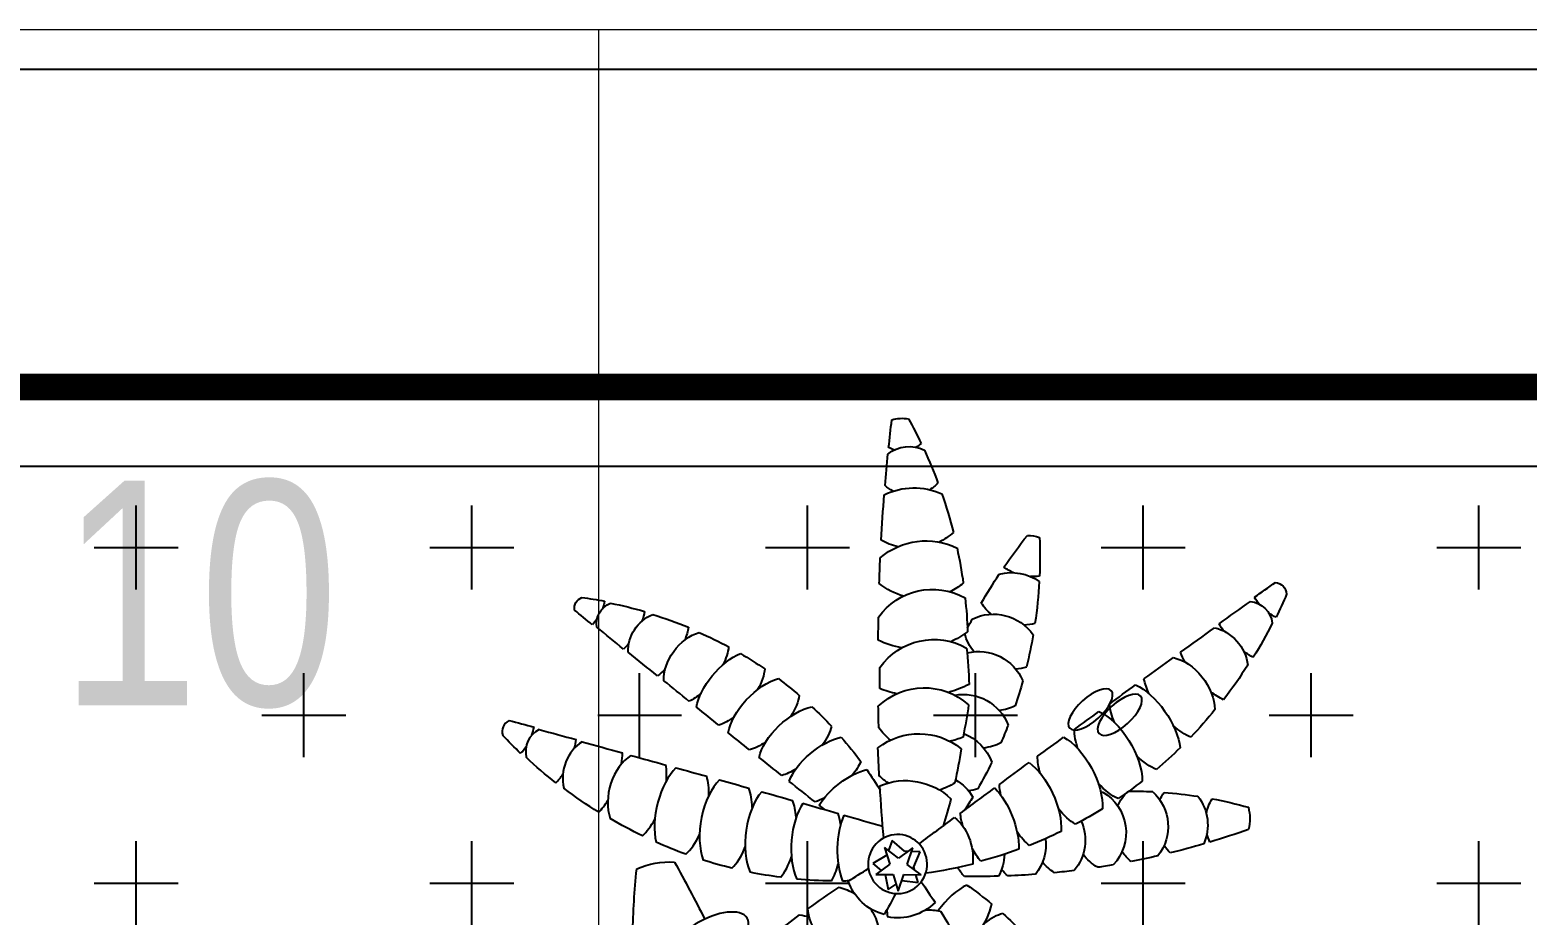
# Model space of a CAD drawing. Header units: millimetres. Extents: x -343543 to 400519, y -115663 to 104219.
# Drawn here: x -251954 to -251388, y 5665 to 6000 of the extents above; entities that cross this region are included whole.
import ezdxf

# ---------------------------------------------------------------- set-up
doc = ezdxf.new("R2010")
doc.units = ezdxf.units.MM
doc.linetypes.add("$0$02'TUONG Xay$0$HIDDEN", pattern=[0.375, 0.25, -0.125])
doc.layers.get('0').update_dxf_attribs({"color": 231, "lineweight": 0})
for name, color, linetype, lineweight in [('A-FLOR-PRTN', 161, 'Continuous', 9), ('A-PATT', 252, 'Continuous', 9), ('A-SYMBOLS', 10, 'Continuous', 13), ('XREF MAT BANG TUONG XAY$0$$1$A-TEXT', 8, 'Continuous', 25), ('XREF MAT BANG TUONG XAY$0$01.Xref _MB T1$0$A-FURN', 8, 'Continuous', 5), ('XREF MAT BANG TUONG XAY$0$01.Xref _MB T1$0$A-LITE', 8, 'Continuous', 9)]:
    doc.layers.add(name, color=color, linetype=linetype, lineweight=lineweight)
doc.layers.add('fix lightting yellow', color=2, linetype='Continuous', lineweight=5, true_color=0xffff00)
for name, color, linetype in [('XREF MAT BANG NOI THAT$0$FF-Plants', 8, 'Continuous'), ('XREF MAT BANG TUONG XAY$0$A-FNSH', 8, 'Continuous'), ('XREF MAT BANG TUONG XAY$0$A-FURN', 8, 'Continuous'), ('XREF MAT BANG TUONG XAY$0$A-PATT', 8, 'Continuous')]:
    doc.layers.add(name, color=color, linetype=linetype)
doc.styles.add('XREF MAT BANG TUONG XAY$0$Arial', font='arial.ttf', dxfattribs={"width": 0.8})

# ---------------------------------------------------------------- blocks, each defined once
blk = doc.blocks.new('XREF MAT BANG TUONG XAY$0$01.Xref _MB T1$0$TB T1')
at = {"layer": 'XREF MAT BANG TUONG XAY$0$01.Xref _MB T1$0$A-FURN', "color": 8}
blk.add_lwpolyline([(-14.99, -1000), (-14.99, 0), (-4214.99, 0)], dxfattribs=at)
at = {"layer": 'XREF MAT BANG TUONG XAY$0$01.Xref _MB T1$0$A-LITE', "color": 8, "ltscale": 10}
blk.add_lwpolyline([(-3094.99, -1000), (-3094.99, 0)], dxfattribs=at)
blk = doc.blocks.new('XREF MAT BANG TUONG XAY$0$nnngfnbv')
at = {"layer": 'XREF MAT BANG TUONG XAY$0$A-PATT'}
h = blk.add_hatch(dxfattribs=at)
h.set_pattern_fill('CROSS', color=8, scale=10)
h.set_pattern_definition([(0, (-9995, -5371.66), (63.5, 63.5), [31.75, -95.25]), (90, (-9979.125, -5387.54), (-63.5, 63.5), [31.75, -95.25])])
h.paths.add_polyline_path([(1950, 463.34), (-1225, 463.34), (-1225, -271.66), (1950, -271.66)])
at = {"layer": 'XREF MAT BANG TUONG XAY$0$A-FNSH', "color": 8}
for points in [[(1918.4, 613.34), (-1035.01, 613.34), (-1035.01, 513.34), (-1375, 513.34), (-1375, -421.66), (2498, -421.66)], [(1950, 463.34), (-1225, 463.34), (-1225, -271.66), (1950, -271.66)]]:
    blk.add_lwpolyline(points, close=True, dxfattribs=at)
blk = doc.blocks.new('XREF MAT BANG NOI THAT$0$YLD.Studio-03-28')
at = {"layer": 'XREF MAT BANG NOI THAT$0$FF-Plants', "color": 8}
for p, q in [((-29.06, 218.92), (-24.42, 222.98)), ((-24.42, 222.98), (-23, 219.19)), ((-35.01, 218.66), (-31.74, 218.8)), ((-32.59, 213), (-35.01, 218.66)), ((-30.1, 213.92), (-32.2, 220.17)), ((-32.2, 220.17), (-26.83, 216.35)), ((-30.36, 218.86), (-29.06, 218.92)), ((-26.83, 216.35), (-21.54, 220.27)), ((-21.54, 220.27), (-23.52, 213.99)), ((-22.39, 217.56), (-22.33, 217.39)), ((-22.33, 217.39), (-17.04, 214.24)), ((-35.39, 210), (-30.1, 213.92)), ((-28.81, 210.07), (-35.39, 210)), ((-34.16, 207.04), (-33.37, 210.02)), ((-32.89, 211.86), (-32.59, 213)), ((-26.71, 203.82), (-28.81, 210.07)), ((-24.74, 210.11), (-26.71, 203.82)), ((-18.26, 210.09), (-24.74, 210.11)), ((-23.52, 213.99), (-18.15, 210.17)), ((-21.79, 210.1), (-22.86, 204.47)), ((-17.04, 214.24), (-20.26, 211.67)), ((-28.05, 207.8), (-34.16, 207.04)), ((-22.86, 204.47), (-25.89, 206.42))]:
    blk.add_line(p, q, dxfattribs=at)
for centre, major_axis, ratio, start_param, end_param in [((126.93, 295.28), (154.05, 93.06), 1, 2.093129, 2.150944), ((-28.11, 370.05), (12.47, 1.38), 1, 1.147291, 1.658613), ((-720.71, 297.44), (696.05, 87.86), 1, -0.019775, -0.004764), ((126.93, 295.28), (179.26, 16.06), 1, 2.620889, 2.695191), ((-30.78, 359.39), (11.92, 3.92), 1, 0.563286, 1.731811), ((-28.13, 380.65), (7.38, 7.38), 1, 3.163446, 3.394357), ((-28.13, 380.65), (7.38, 7.38), 1, 4.211477, 4.434646), ((-720.71, 297.44), (-27.98, 701.02), 1, -1.525383, -1.508416), ((-32.66, 330.92), (24.34, 7.22), 1, 0.822084, 1.709786), ((-31.22, 367.37), (9.85, 9.85), 1, 3.076455, 3.363905), ((-31.22, 367.37), (9.85, 9.85), 1, 4.411154, 4.681391), ((126.93, 295.28), (161.17, 80.1), 1, 2.34786, 2.432422), ((-720.71, 297.44), (216.65, 667.29), 1, -1.201138, -1.176629), ((97.05, 330.83), (176.44, 17.96), 1, 3.00218, 3.084607), ((-74.88, 320.05), (12.94, 12.94), 1, 0.82062, 1.078808), ((-251.37, 199.89), (-213.13, 68.28), 1, 4.051837, 4.11859), ((-37.22, 309.64), (25.59, 7.36), 1, 0.581757, 1.74589), ((-31.83, 357.06), (23.56, 1.4), 1, 3.924663, 4.201909), ((-31.83, 357.06), (22.43, 7.35), 1, 4.620625, 4.910204), ((126.93, 295.28), (107.29, 144.5), 1, 1.995112, 2.070246), ((-720.71, 297.44), (-15.94, 701.4), 1, -1.561174, -1.547304), ((-77.5, 341.06), (12.94, 12.94), 1, 3.782735, 3.970709), ((-69.5, 305.96), (17.74, 4.46), 1, 1.070558, 1.93711), ((-77.5, 341.06), (12.94, 12.94), 1, 4.331164, 4.559334), ((-251.37, 199.89), (198.1, 104.13), 1, 0.044622, 0.102098), ((-167.93, 314.89), (-4.41, 4.15), 0.874189, -0.631907, 0.605204), ((-3805.39, -4820.75), (3697.77, 5097.06), 1, 0.010517, 0.012058), ((97.05, 330.83), (174.08, 33.9), 1, 3.005163, 3.095157), ((-39.65, 292.82), (24.2, 6.68), 1, 0.349234, 1.81552), ((-35.33, 339.62), (17.75, 17.75), 1, 3.237126, 3.475194), ((-35.33, 339.62), (24.87, 3.43), 1, -1.440259, -1.02539), ((-17.16, 382.24), (160.18, 56.52), 1, 3.202232, 3.258797), ((-158.94, 303.71), (-1.27, 9.62), 0.959793, -0.027203, 1.298202), ((-167.93, 314.89), (7.33, 7.53), 0.490947, -1.435337, -1.122828), ((-3804.47, -4821.9), (-5351.81, 3318.39), 1, 4.647902, 4.650212), ((-73.48, 322.67), (12.94, 12.94), 1, 4.614517, 4.925034), ((126.93, 295.28), (127.26, 127.26), 1, 2.248166, 2.319436), ((112.08, 162.81), (-49.51, 144.63), 1, -0.132709, -0.045878), ((78.73, 305.04), (-8.66, 1.18), 0.959793, 3.11439, 4.439794), ((113.3, 163.34), (-5.54, 152.77), 1, 0.097095, 0.15366), ((90.56, 310.2), (-4.8, 8.15), 0.490947, 0.894952, 1.248419), ((90.56, 310.2), (4.65, 2.84), 0.874189, -0.631907, 0.605204), ((-167.93, 314.89), (7.33, 7.53), 0.490947, 4.036545, 4.390012), ((-62.76, 290.25), (17.63, 4.89), 1, 0.843157, 2.259346), ((-251.37, 199.89), (-106.67, 196.75), 1, 4.695684, 4.712949), ((-720.71, 297.44), (4.17, 701.56), 1, -1.563026, -1.550692), ((111.07, 162.3), (-108.1, 108.1), 1, -0.487515, -0.393227), ((64.36, 297.58), (-7.76, 9.92), 0.800189, 3.860592, 5.342894), ((78.73, 305.04), (-7.5, 12.73), 0.490947, 0.941091, 1.224771), ((90.56, 310.2), (-4.8, 8.15), 0.490947, 1.706256, 2.018765), ((-3506.28, 4685.53), (4396.41, 3576.45), 1, -1.566496, -1.564955), ((-16.24, 381.09), (-165.27, 39.2), 1, 0.696456, 0.783287), ((-146.73, 290.5), (8.37, 11.22), 0.800189, 0.718999, 2.201301), ((-158.94, 303.71), (11.45, 11.76), 0.490947, -1.242361, -1.031338), ((-3803.62, -4822.84), (-5285.14, 3423.57), 1, 4.664988, 4.667502), ((-73.48, 322.67), (12.94, 12.94), 1, 3.653835, 3.878467), ((97.05, 330.83), (-24.91, 175.59), 1, 1.600203, 1.670446), ((-69.5, 305.96), (18.03, 3.11), 1, -0.858259, -0.431968), ((-33.47, 327.58), (-31.96, 4.13), 1, 1.051212, 1.280295), ((-40.21, 273.86), (24.18, 6.74), 1, 0.34663, 1.812916), ((110.16, 161.69), (-108.1, 108.1), 1, -0.371224, -0.289813), ((49.87, 288.97), (-9.31, 11.6), 0.671515, 3.780069, 5.510321), ((64.36, 297.58), (-9.68, 14.44), 0.490947, 0.847911, 1.176828), ((-3507.5, 4685.01), (-3612.43, 4366.89), 1, 3.135264, 3.137574), ((-57.01, 276.13), (17.51, 5.3), 1, 1.041301, 2.442574), ((126.37, 276.32), (160.28, 81.86), 1, 2.561375, 2.637785), ((-33.47, 327.58), (30.91, 9.1), 1, 4.595233, 4.887164), ((49.87, 288.97), (-10.5, 13.85), 0.490947, 0.705769, 1.183947), ((78.73, 305.04), (-7.5, 12.73), 0.490947, 1.899231, 2.110255), ((-158.94, 303.71), (11.45, 11.76), 0.490947, 4.082683, 4.366363), ((-15.39, 380.15), (163.44, 46.24), 1, 3.430249, 3.524537), ((-133.26, 277.48), (9.71, 13.37), 0.671515, 0.638476, 2.368728), ((-146.73, 290.5), (12.65, 14.6), 0.490947, -1.176481, -0.937354), ((-3802.7, -4823.64), (3748.2, 5060.09), 1, 0.012815, 0.015), ((110.16, 161.69), (140.84, 59.44), 1, 1.700812, 1.771763), ((36.77, 280.2), (-11.29, 13.22), 0.490947, 3.820292, 5.530953), ((-3508.52, 4684.49), (-3637.95, 4345.65), 1, 3.126715, 3.12923), ((-133.26, 277.48), (11.78, 15.31), 0.490947, -1.152148, -0.795463), ((-69.5, 305.96), (12.94, 12.94), 1, 3.610658, 3.836879), ((97.05, 330.83), (-125.41, 125.41), 1, 1.0565, 1.112329), ((-721.27, 278.48), (6.11, 701.55), 1, -1.559332, -1.54792), ((110.16, 161.69), (-135.48, 70.83), 1, -0.447445, -0.381296), ((24.2, 270.68), (-12.04, 12.54), 0.490947, 3.745574, 5.607066), ((36.77, 280.2), (-11.29, 13.22), 0.490947, 0.612122, 1.183947), ((-3509.43, 4683.88), (4426, 3539.76), 1, -1.56581, -1.563625), ((64.36, 297.58), (-9.68, 14.44), 0.490947, 1.965112, 2.204238), ((-146.73, 290.5), (12.65, 14.6), 0.490947, 3.989504, 4.318421), ((-120.03, 266.01), (10.87, 15.97), 0.490947, 0.678699, 2.38936), ((-110.5, 270.5), (-7.85, 7.1), 0.416275, 3.141593, 9.424778), ((-3802.7, -4823.64), (3746.64, 5061.25), 1, 0.009963, 0.011888), ((-99.39, 272.52), (-7.85, 7.1), 0.416275, 3.141593, 9.424778), ((-51.24, 259.94), (17.6, 4.98), 1, 1.11615, 2.491989), ((-34.83, 318.83), (38.3, 15.42), 1, 3.860214, 4.06393), ((-36.53, 255.61), (24.13, 6.93), 1, 0.525946, 2.02247), ((-34.83, 318.83), (39.33, 12.58), 1, 4.615045, 4.778236), ((24.2, 270.68), (-12.04, 12.54), 0.490947, 0.587277, 1.183947), ((49.87, 288.97), (-10.5, 13.85), 0.490947, 1.989445, 2.346129), ((-14.47, 379.35), (-167.56, 27.83), 1, 0.84524, 0.926651), ((-120.03, 266.01), (10.87, 15.97), 0.490947, -1.152148, -0.707001), ((-62.76, 290.25), (18.23, 1.57), 1, 4.16472, 4.507719), ((125, 298.86), (169.97, 59.18), 1, 2.943454, 3.012207), ((-720.63, 285.06), (47.67, 699.96), 1, -1.530529, -1.51896), ((110.16, 161.69), (122.85, 90.99), 1, 1.683103, 1.75189), ((12.21, 260.44), (-12.75, 11.82), 0.490947, 3.756496, 5.600887), ((-3509.43, 4683.88), (-3727.07, 4269.46), 1, 3.100959, 3.102883), ((-133.26, 277.48), (11.78, 15.31), 0.490947, 3.847362, 4.32554), ((-106.15, 255.33), (9.92, 16.57), 0.490947, 0.603982, 2.465473), ((-3802.7, -4823.64), (-5699.58, 2677.37), 1, 4.521646, 4.52347), ((97.05, 330.83), (165.49, 63.78), 1, 3.144178, 3.184993), ((36.77, 280.2), (-11.29, 13.22), 0.490947, 1.989445, 2.434591), ((1735.19, -5818.21), (6085.55, 1618.54), 1, 1.570168, 1.571709), ((-91.67, 245.47), (8.94, 17.12), 0.490947, 0.614903, 2.459294), ((-106.15, 255.33), (9.92, 16.57), 0.490947, -1.152148, -0.692206), ((-3802.7, -4823.64), (-5360.71, 3303.99), 1, 4.632097, 4.634029), ((-44.88, 246.33), (17.75, 4.44), 1, 1.692739, 2.549569), ((-41.03, 285.06), (17.75, 17.75), 1, 3.51061, 3.720912), ((-34.53, 238.25), (24.11, 6.98), 1, 0.623023, 1.976347), ((-39.57, 280.44), (17.75, 17.75), 1, 4.607864, 4.865684), ((110.16, 161.69), (137.81, 66.16), 1, 1.97756, 2.055063), ((0.84, 249.53), (-13.41, 11.06), 0.490947, 3.843286, 5.522008), ((12.21, 260.44), (-12.75, 11.82), 0.490947, 0.644013, 1.183947), ((-3509.43, 4683.88), (4624.03, 3276.85), 1, -1.51289, -1.511066), ((1733.93, -5818.97), (6080.08, 1638.94), 1, 1.568463, 1.570774), ((-0.63, 379.26), (142.85, 91.9), 1, -1.384301, -1.327735), ((-14.47, 379.35), (-155.63, 68.05), 1, 1.208042, 1.278992), ((-120.03, 266.01), (10.87, 15.97), 0.490947, 3.753714, 4.32554), ((-57.01, 276.13), (12.94, 12.94), 1, 3.443401, 3.816748), ((127.6, 283.85), (176.15, 36.91), 1, 3.081133, 3.153915), ((-720.04, 286.02), (-701.55, 6.28), 1, 3.0954, 3.110587), ((24.2, 270.68), (-12.04, 12.54), 0.490947, 1.989445, 2.449387), ((1731.66, -5819.98), (-1615.59, 6086.33), 1, 0.006845, 0.00903), ((1732.81, -5819.56), (6080.13, 1638.78), 1, 1.570977, 1.573492), ((-76.64, 236.47), (7.93, 17.61), 0.490947, 0.701694, 2.380415), ((-91.67, 245.47), (8.94, 17.12), 0.490947, -1.152148, -0.763559), ((-3802.7, -4823.64), (-5126.91, 3656.28), 1, 4.696406, 4.698617), ((97.05, 330.83), (166.05, 62.3), 1, 3.239772, 3.303996), ((110.16, 161.69), (152.65, 8.26), 1, 2.473403, 2.533368), ((-9.89, 237.97), (-14.03, 10.26), 0.490947, 3.98658, 5.391529), ((0.84, 249.53), (-13.41, 11.06), 0.490947, 0.772729, 1.183947), ((12.21, 260.44), (-12.75, 11.82), 0.490947, 1.989445, 2.378033), ((-3509.43, 4683.88), (4666.78, 3215.67), 1, -1.502458, -1.500526), ((1731.66, -5819.98), (-1657.99, 6074.92), 1, 0.002676, 0.0046), ((-1.9, 378.5), (-165.87, 36.57), 1, 2.451966, 2.538798), ((-14.47, 379.35), (138.98, 97.66), 1, 3.437173, 3.503321), ((-106.15, 255.33), (9.92, 16.57), 0.490947, 3.728869, 4.32554), ((-76.64, 236.47), (7.93, 17.61), 0.490947, -1.152148, -0.911655), ((-39.12, 230.15), (17.91, 3.74), 1, 1.89308, 2.40635), ((-35.43, 264.12), (-23.07, 1.39), 1, 1.051839, 1.328745), ((-29.43, 220.51), (24.16, 6.83), 1, 0.898919, 2.050573), ((-35.43, 264.12), (-16.34, 16.34), 1, 2.931778, 3.115115), ((-720.04, 286.02), (616.83, 334.27), 1, -0.585206, -0.557024), ((-3509.43, 4683.88), (-3616.54, 4363.48), 1, 3.118357, 3.120569), ((1731.66, -5819.98), (-1740.97, 6051.66), 1, -0.008287, -0.006463), ((-114.8, 77.71), (158.16, 43.13), 1, 1.492263, 1.578396), ((-160.74, 229.8), (12.57, 12.57), 1, 5.680202, 6.026293), ((-125.98, 228.84), (17.08, 4.94), 1, 2.204083, 3.274454), ((-114.8, 77.71), (161.68, 27.08), 1, 1.480864, 1.559591), ((-111.01, 228.25), (17.08, 4.93), 1, 2.024853, 3.533691), ((-141.91, 231.11), (12.57, 12.57), 1, 5.915152, 6.098959), ((-114.8, 77.71), (-163.94, 0.05), 1, 4.705661, 4.762338), ((-125.98, 228.84), (-12.57, 12.57), 1, 4.344355, 4.730658), ((-95.08, 225.98), (17.1, 4.88), 1, 1.825605, 3.619336), ((-114.8, 77.71), (-163.91, 2.86), 0.999998, 4.659635, 4.664546), ((-61.12, 228.36), (6.89, 18.04), 0.490947, 0.844988, 2.249936), ((-3802.7, -4823.64), (3939.99, 4912.23), 1, 0.037597, 0.040172), ((-51.24, 259.94), (12.94, 12.94), 1, 3.621671, 3.816748), ((97.05, 330.83), (-101.46, 145.46), 1, 1.503452, 1.53593), ((127.6, 283.85), (-65.98, 167.44), 1, 1.44855, 1.508293), ((0.84, 249.53), (-13.41, 11.06), 0.490947, 1.989445, 2.229937), ((1731.66, -5819.98), (6068.37, 1681.78), 1, 1.574905, 1.576837), ((-3.02, 377.92), (155.04, 69.38), 1, -1.435677, -1.341389), ((-141.91, 231.11), (17.04, 5.05), 1, 2.602097, 3.077178), ((-14.47, 379.35), (-169.58, 9.68), 1, 1.073324, 1.14211), ((-91.67, 245.47), (8.94, 17.12), 0.490947, 3.785606, 4.32554), ((-61.12, 228.36), (6.89, 18.04), 0.490947, -1.382632, -1.117508), ((1731.66, -5819.98), (-1741.86, 6051.4), 1, -0.000673, 0.001759), ((1731.66, -5819.98), (6040.95, 1777.78), 1, 1.561619, 1.56383), ((-3509.43, 4683.88), (4456.75, 3501), 0.999996, -1.568653, -1.568182), ((-55.75, 518.68), (-309.33, 1.14), 1, 1.233335, 1.283195), ((-79.67, 223.11), (17.07, 4.96), 1, 2.442404, 3.561484), ((-44.34, 218.17), (2.86, 15.19), 0.674119, 0.619056, 1.96912), ((-3801.92, -4824.15), (-5247.07, 3481.64), 1, 4.656891, 4.659536), ((-26.44, 214.07), (10.66, 3.34), 1, 2.51498, 8.798165), ((-4.16, 377.5), (162.71, 48.75), 1, -1.409424, -1.328013), ((-160.74, 229.8), (12.57, 12.57), 1, 5.066836, 5.260238), ((-55.75, 518.68), (304.85, 52.5), 1, 4.258408, 4.300752), ((-141.91, 231.11), (12.57, 12.57), 1, 4.691759, 4.895835), ((-14.47, 379.35), (161.01, 54.1), 1, 3.938294, 4.015798), ((-64.79, 221.43), (17.1, 4.87), 1, 2.737371, 3.549404), ((-76.64, 236.47), (7.93, 17.61), 0.490947, 3.914322, 4.32554), ((-4.16, 377.5), (166.05, 35.75), 1, -1.435097, -1.364146), ((-55.75, 518.68), (218.73, 218.73), 1, 3.701511, 3.734949), ((-125.98, 228.84), (-12.57, 12.57), 1, 3.037108, 3.325039), ((-111.01, 228.25), (17.18, 4.57), 1, -1.309181, -0.889153), ((-14.47, 379.35), (168.73, 19.57), 1, 4.249273, 4.338395), ((-49.05, 218.03), (12.57, 12.57), 1, 2.371043, 2.858653), ((-61.12, 228.36), (6.89, 18.04), 0.490947, 4.093897, 4.421075), ((-4.16, 377.5), (164.77, 41.25), 1, 4.707412, 4.773561), ((-55.75, 518.68), (86.22, 297.08), 1, 3.254285, 3.273493), ((-55.75, 518.68), (-309.08, 12.59), 1, 1.49001, 1.514148), ((-95.08, 225.98), (12.57, 12.57), 1, 4.474951, 4.815659), ((-55.75, 518.68), (72.56, 300.7), 1, 3.304557, 3.338343), ((-79.67, 223.11), (12.57, 12.57), 1, 4.633718, 4.82376), ((-13.69, 378.84), (130.31, 108.96), 1, 3.770987, 3.877921), ((-64.79, 221.43), (12.57, 12.57), 1, 4.751811, 4.987715), ((-194.26, -81.14), (-340.97, 43.28), 1, 4.265182, 4.291331), ((-4.16, 377.5), (164.53, 42.22), 1, 4.590669, 4.659456), ((526.07, -46.66), (-534.41, 43.59), 1, -0.428061, -0.382463), ((59.69, 184.07), (29.02, 10.35), 1, 0.808688, 1.28377), ((-210.33, 182.27), (274.76, 72.47), 1, -0.238473, -0.152339), ((-55.75, 518.68), (303.42, 60.18), 1, 4.487866, 4.529554), ((35.51, 81.27), (131.95, 77.19), 1, 1.656346, 1.73385), ((168.91, 65.58), (175.84, 175.84), 1, 1.749512, 1.787497), ((-26.44, 214.07), (18.86, 5.87), 1, 4.670835, 5.646892), ((0.15, 186.04), (18.66, 6.47), 1, 1.463413, 1.78637), ((-4.16, 377.5), (-169.25, 14.4), 1, 1.633457, 1.647085), ((-194.26, -81.14), (332.46, 87.19), 1, 0.686963, 0.72865), ((-4.16, 377.5), (163.33, 46.63), 1, 4.450499, 4.528003), ((-26.44, 214.07), (19.57, 5.52), 1, 3.665974, 4.623303), ((136.04, 286.66), (163.45, 80.39), 1, 3.162192, 3.211903), ((35.51, 81.27), (122.26, 91.78), 1, 1.654961, 1.723748), ((168.91, 65.58), (-248.62, 4.92), 1, -0.533723, -0.478886), ((-38.49, 176.4), (19.76, 4.77), 1, 1.257993, 1.538395), ((-219.23, 208.35), (-2.52, 197.04), 1, 4.62716, 4.640944), ((0.15, 186.04), (19.73, 0.93), 1, 2.492605, 2.840702), ((-12.17, 199.02), (19.05, 5.22), 1, 4.498677, 5.919621), ((12.76, 175.19), (13.97, 13.97), 1, 0.893491, 1.083533), ((-194.26, -81.14), (330.16, 95.54), 1, 0.616686, 0.650472), ((45.87, 184.29), (-15.39, 9.32), 0.456009, 4.712389, 10.995574)]:
    blk.add_ellipse(centre, major_axis=major_axis, ratio=ratio, start_param=start_param, end_param=end_param, dxfattribs=at)
at = {"layer": 'XREF MAT BANG NOI THAT$0$FF-Plants', "color": 8, "extrusion": (0, 0, -1)}
for centre, major_axis, ratio, start_param, end_param in [((117.18, 263.57), (5.58, 2.35), 0.874189, -0.631907, 0.605204), ((104.86, 256.22), (-6.63, 15.02), 0.490947, -1.242361, -1.031338), ((104.86, 256.22), (4.54, 8.58), 0.959793, -0.027203, 1.298201), ((117.18, 263.57), (-4.24, 9.61), 0.490947, -1.435337, -1.122828), ((71.64, 240.59), (-4.43, 15.92), 0.671515, 0.638476, 2.368728), ((88.81, 248.1), (-6.76, 18.09), 0.490947, -1.176481, -0.937354), ((88.81, 248.1), (-3.93, 13.43), 0.800189, 0.718999, 2.201301), ((117.18, 263.57), (-4.24, 9.61), 0.490947, 4.036545, 4.390012), ((55.24, 234.46), (-4.61, 18.76), 0.490947, 0.678699, 2.38936), ((71.64, 240.59), (-5.7, 18.46), 0.490947, -1.152148, -0.795463), ((38.5, 229.29), (-3.52, 18.99), 0.490947, 0.603982, 2.465473), ((55.24, 234.46), (-4.61, 18.76), 0.490947, -1.152148, -0.707001), ((104.86, 256.22), (-6.63, 15.02), 0.490947, 4.082683, 4.366363), ((21.5, 225.1), (-2.41, 19.16), 0.490947, -1.152148, -0.763559), ((21.5, 225.1), (-2.41, 19.16), 0.490947, 0.614903, 2.459294), ((38.5, 229.29), (-3.52, 18.99), 0.490947, -1.152148, -0.692206), ((88.81, 248.1), (-6.76, 18.09), 0.490947, 3.989504, 4.318421), ((-13.1, 219.71), (-0.17, 19.31), 0.490947, 0.844988, 2.249936), ((4.28, 221.9), (-1.29, 19.27), 0.490947, -1.152148, -0.911655), ((4.28, 221.9), (-1.29, 19.27), 0.490947, 0.701694, 2.380415), ((71.64, 240.59), (-5.7, 18.46), 0.490947, 3.847362, 4.32554), ((55.24, 234.46), (-4.61, 18.76), 0.490947, 3.753714, 4.32554), ((21.5, 225.1), (-2.41, 19.16), 0.490947, 3.785606, 4.32554), ((38.5, 229.29), (-3.52, 18.99), 0.490947, 3.728869, 4.32554), ((4.28, 221.9), (-1.29, 19.27), 0.490947, 3.914322, 4.32554), ((-49.67, 192.68), (-10.73, 13.68), 0.490947, 0.772729, 1.678136), ((-49.67, 192.68), (-10.73, 13.68), 0.490947, 4.035032, 5.522008), ((-60.86, 181.57), (-11.51, 13.03), 0.490947, 0.644013, 1.183947)]:
    blk.add_ellipse(centre, major_axis=major_axis, ratio=ratio, start_param=start_param, end_param=end_param, dxfattribs=at)
blk = doc.blocks.new('XREF MAT BANG NOI THAT')
at = {"color": 8, "xscale": -1}
blk.add_blockref('XREF MAT BANG NOI THAT$0$YLD.Studio-03-28', (11201.59, 5470.59), dxfattribs=at)
blk = doc.blocks.new('01.Xref _MB T1')
at = {"layer": 'XREF MAT BANG TUONG XAY$0$A-FNSH', "color": 8}
blk.add_lwpolyline([(14224.99083, 5984.99999), (8959.99073, 5984.99999), (8959.99073, 5884.99999), (8620.00011, 5884.99999), (8620.00011, 1284.99999), (8379.99072, 1284.99999), (8379.99163, 2985.0003), (-15.0095, 2984.99996), (-14.99971, 4414.99998), (2365.00059, 4415.00002), (2365.00059, 4290.0096), (109.9906, 4290.00949), (109.9906, 3414.99997), (314.99999, 3414.99997), (315.00021, 3109.99998), (3934.98136, 3109.99998), (3934.97999, 9974.99976), (414.99995, 9975), (414.99995, 9785.00021), (109.99053, 9785.00021), (109.99128, 5504.99989)], dxfattribs=at)
at = {"color": 8}
blk.add_blockref('XREF MAT BANG TUONG XAY$0$01.Xref _MB T1$0$TB T1', (14209.99083, 6000.00054), dxfattribs=at)
at = {"layer": 'XREF MAT BANG TUONG XAY$0$A-FURN', "color": 8}
blk.add_blockref('XREF MAT BANG TUONG XAY$0$nnngfnbv', (9995.0005, 5371.6631), dxfattribs=at)
at = {"layer": 'XREF MAT BANG TUONG XAY$0$$1$A-TEXT', "color": 8, "style": 'XREF MAT BANG TUONG XAY$0$Arial', "width": 0.8}
blk.add_text('10', height=85, dxfattribs=at).set_placement((10910.9849, 5744.60748))
at = {"layer": 'A-PATT', "color": 8}
blk.add_blockref('XREF MAT BANG NOI THAT', (0, 0), dxfattribs=at)
blk = doc.blocks.new('DenSanTuongT1Ikigai')
at = {"layer": 'fix lightting yellow', "linetype": "$0$02'TUONG Xay$0$HIDDEN", "ltscale": 500, "const_width": 10}
blk.add_lwpolyline([(8740.01, 5865), (11975, 5865), (11975, 5070), (8740.01, 5070)], close=True, dxfattribs=at)

msp = doc.modelspace()

# ---------------------------------------------------------------- block references
at = {"layer": 'A-SYMBOLS'}
msp.add_blockref('01.Xref _MB T1', (-262854.02, 0), dxfattribs=at)

# ---------------------------------------------------------------- next in the draw order: block references
at = {"layer": 'A-FLOR-PRTN'}
msp.add_blockref('DenSanTuongT1Ikigai', (-262854.02, 0), dxfattribs=at)

doc.saveas('drawing.dxf')
